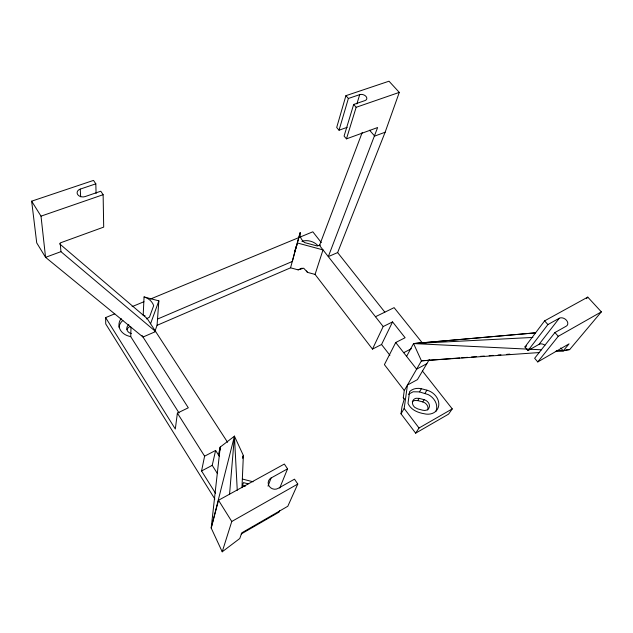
<?xml version="1.0" encoding="UTF-8"?>
<svg xmlns="http://www.w3.org/2000/svg" width="633" height="633" viewBox="0 0 633 633"><rect width="100%" height="100%" fill="white"/><g stroke="black" fill="none" stroke-linecap="round" stroke-linejoin="round"><path stroke-width="0.95" d="M179.068 412.985L130.738 336.661L130.999 327.182M241.964 487.711L243.357 455.475L234.439 436.192L220.252 447.033L218.417 454.826M154.935 331.281L157.063 325.322L158.859 300.865L144.063 296.948L143.185 315.289L145.092 315.788M294.946 251.285L300.161 232.715C299.377 236.513 301.593 240.16 304.426 242.526L317.204 245.976L320.219 245.121L319.507 245.422L383.179 326.549L372.473 349.107L315.068 274.406L307.519 272.38L303.698 268.194L298.111 269.856L290.547 267.822L157.063 325.322M229.557 494.231L234.439 436.192L211.185 528.025L222.215 551.794L239.772 538.517L241.774 532.844L287.809 506.265L297.779 484.039L294.503 479.165L277.998 488.454A6.433 5.942 23.8 0 1 269.191 486.207A6.433 5.942 23.8 0 1 271.082 477.986L287.556 468.847L284.336 464.052L218.52 500.26L211.185 528.025L220.252 447.033L220.308 450M141.958 335.395L188.31 407.794L177.382 413.112L175.317 429.008L105.632 317.608L114.763 313.826M422.369 370.938L452.255 408.886L448.583 414.124L415.652 433.162L400.998 413.8L404.171 408.491L407.446 385.046L417.408 379.642L429.309 359.52M400.998 413.8L402.026 406.528L404.123 399.558L403.284 397.595L404.289 390.506L421.436 360.834L413.563 343.569L535.542 332.8M215.56 493.336L201.563 470.968L204.601 456.171L177.382 413.112M242.716 458.363L243.357 455.475L242.858 457.168M217.475 473.642L212.221 465.35L215.616 450.451L204.601 456.171M295.002 250.715L295.967 247.305A12.668 9.756 17 0 1 297.012 244.979M295.967 247.305L292.335 261.461L157.522 319.072M290.547 267.822L300.161 232.715M339.043 130.216L348.372 98.471L359.718 94.633A4.597 3.038 17.7 0 1 365.961 96.374A4.597 3.038 17.7 0 1 365.012 100.568L353.665 104.461L344.083 136.095L346.457 138.864L377.624 127.534L328.298 256.626L337.626 252.575L385.125 132.234L399.296 92.386L389.002 81.206L345.911 95.678L336.693 127.478L339.043 130.216L347.256 127.288M356.862 103.954L359.718 94.633M346.457 138.864L356.157 107.293L399.296 92.386M222.215 551.794L231.773 521.481L297.779 484.039M315.068 274.406L323.012 249.893L297.518 243.009M150.567 323.748L158.859 300.865M268.012 486.112L271.082 477.986M319.507 245.422L362.242 132.408M279.715 488.067L287.556 468.847M279.683 510.578L279.011 512.129L241.213 533.975M372.473 349.107L381.549 344.502L392.563 321.896L405.112 337.729L395.712 342.516L384.405 364.632L404.289 390.506M406.592 356.371L413.563 343.569L535.526 332.863M408.356 394.288L413.159 391.78L419.465 391.89L421.396 388.733L426.919 390.189A14.037 11.489 32.2 0 1 438.74 405.444A14.037 11.489 32.2 0 1 424.007 413.705C417.566 412.621 410.777 409.717 408 403.371L409.614 391.582C412.692 388.583 417.297 387.736 421.396 388.733M412.273 401.86A6.251 5.151 32 0 1 414.694 400.515L417.74 400.594L419.117 398.363L424.157 399.692A6.29 5.159 32.4 0 1 429.451 406.536A6.29 5.159 32.4 0 1 422.844 410.247L417.756 408.91L414.86 407.415A6.283 5.167 32 0 1 412.487 402.058A6.283 5.167 32 0 1 416.063 398.284L419.117 398.363M424.949 393.338L426.919 390.189M427.655 410.026A6.259 5.143 32.5 0 0 422.757 401.915L424.157 399.692M415.652 433.162L419.022 428.019L452.255 408.886M556.352 350.524L563.243 350.856L569.043 343.869L537.773 361.926L534.648 358.286L554.927 332.547L566.306 326.137A5.444 3.917 33 0 0 566.4 320.187A5.444 3.917 33 0 0 559.279 318.257L539.055 344.328L528.025 350.563L524.939 346.963L544.617 320.86L587.772 297.114L601.35 311.863L569.66 349.59L563.243 350.856L555.363 351.418M528.025 350.563L547.893 324.571L559.279 318.257M586.562 298.641L587.772 297.114M537.773 361.926L558.251 336.313L601.35 311.863M146.334 318.937L149.483 317.133L153.677 305.644C152.237 301.3 148.383 298.19 144.063 296.948M524.939 346.963L526.632 346.014M426.832 363.69L416.625 369.158L395.712 342.516M201.563 470.968L212.221 465.35M403.704 352.692L411.355 348.72M383.179 326.549L392.563 321.896M375.464 316.722L394.106 307.646L422.385 342.983M298.111 269.856L302.123 268.115M132.099 306.641L143.968 301.727M150.353 299.085L312.813 231.797L321.35 242.629M31.65 201.175L41.01 216.154L45.56 257.33L143.003 337.041L155.639 331.557L60.942 251.665L45.56 257.33L36.73 242.898L31.65 201.175L93.51 180.405L95.82 183.839L96.089 193.461M385.125 132.234L374.689 136.079L369.53 130.2M41.01 216.154L103.124 194.695L100.782 191.213L85.186 196.562A5.602 4.107 2.3 0 1 77.677 194.553A5.602 4.107 2.3 0 1 80.256 189.101L95.82 183.839M450.886 358.602L421.436 360.834L539.609 352.526M452.848 358.452L459.716 357.93M461.679 357.78L467.573 357.336M471.498 357.036L476.404 356.664M480.328 356.363L484.261 356.07M489.167 355.699L493.091 355.398M498.005 355.026L500.948 354.804M506.835 354.353L509.779 354.132M565.736 349.891L569.66 349.59M532.899 337.429L413.563 343.569L541.579 349.804M421.538 342.54L426.476 342.777M242.566 479.094L253.073 481.792M248.089 483.81L243.436 482.615L242.534 485.487L245.311 486.199M130.738 336.661L129.053 336.218A14.33 11.782 1.8 0 1 121.204 318.518M419.465 391.89L428.288 394.628A13.95 11.449 32.4 0 1 435.9 411.347M417.74 400.594L422.757 401.915M59.542 243.792L147.204 318.565L227.571 442.277M345.911 95.678L348.372 98.471M353.665 104.461L356.157 107.293M544.617 320.86L547.893 324.571M554.927 332.547L558.251 336.313M560.727 347.992L563.243 350.856M337.626 252.575L384.84 312.156M381.549 344.502L389.904 355.279M306.435 270.964L307.519 272.38M403.284 397.595L404.392 399.043M404.171 408.491L419.022 428.019M215.616 450.451L219.437 456.425M218.52 500.26L231.773 521.481M214.88 499.049L105.743 323.946L105.632 317.608M60.942 251.665L60.198 242.93L103.701 227.112L103.124 194.695M234.439 436.192L237.256 490.306M80.256 189.101L80.644 196.8M127.011 329.54A6.385 5.278 1.5 0 1 130.137 326.47M131.3 333.607A6.417 5.286 1.6 0 1 126.932 329.682A6.417 5.286 1.6 0 1 128.839 324.642M119.004 327.214A14.235 11.734 1.6 0 1 122.889 320.417M301.925 241.363A12.668 9.756 17 0 1 317.948 245.691M539.055 344.328A5.199 3.838 33.8 0 1 544.871 345.238"/></g></svg>
